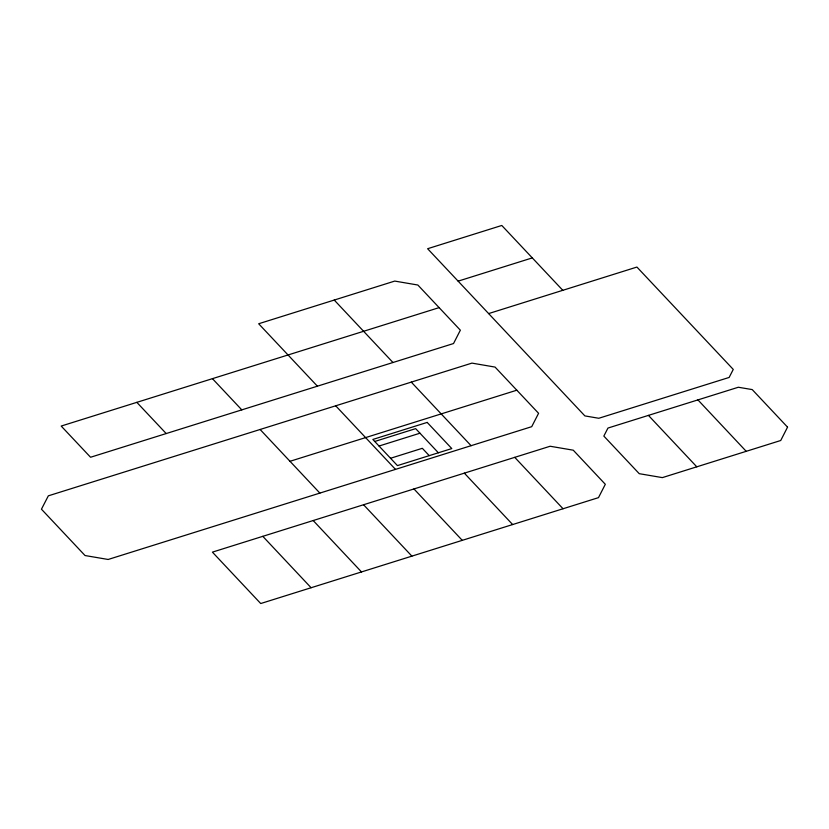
<?xml version="1.0" encoding="UTF-8"?>
<svg xmlns="http://www.w3.org/2000/svg" width="829" height="829" viewBox="0 0 829 829"><rect width="100%" height="100%" fill="white"/><g stroke="black" fill="none" stroke-linecap="round" stroke-linejoin="round"><path stroke-width="1.24" d="M458.136 281.145L532.301 257.892L562.808 290.316M439.142 307.621L61.191 426.054L90.558 457.256L453.525 343.538L460.354 330.191L417.857 285.021L394.739 281.083L258.669 323.756L317.403 386.19M488.633 313.58L636.921 267.062L733.261 369.423L729.137 377.444L598.797 418.272L584.88 415.909L427.619 248.721L501.783 225.467L532.301 257.892M289.995 461.297L516.819 390.2L538.581 413.308L531.721 426.676L108.153 559.471L85.035 555.534L41.45 509.193L48.341 495.835L471.939 363.112L495.058 367.081L516.819 390.2M374.739 441.474L415.661 428.634L438.365 452.779M379.04 446.033L419.961 433.204M390.542 458.271L422.324 448.302L429.235 455.639M262.803 536.332L212.411 552.135L260.72 603.533L598.486 497.638L605.315 484.291L573.254 450.188L550.135 446.251L262.803 536.332L311.093 587.72M697.935 399.899L746.214 451.318M648.433 415.391L696.795 466.82M514.736 457.349L563.046 508.747M334.242 300.057L392.967 362.511M411.277 382.107L471.09 445.691M464.333 473.141L512.654 524.55M335.704 405.796L395.495 469.39M413.961 488.944L462.261 540.342M363.568 504.737L411.889 556.135M212.442 378.656L241.799 409.868M260.109 429.484L319.88 493.11M313.186 520.539L361.496 571.937M136.826 402.345L166.194 433.546M787.55 427.142L780.731 440.5L662.361 477.618L639.242 473.68L603.844 436.075L607.968 428.054L738.338 387.247L752.224 389.589L787.55 427.142M427.184 422.417L372.843 439.453L397.443 465.608L451.795 448.572L427.184 422.417"/></g></svg>
